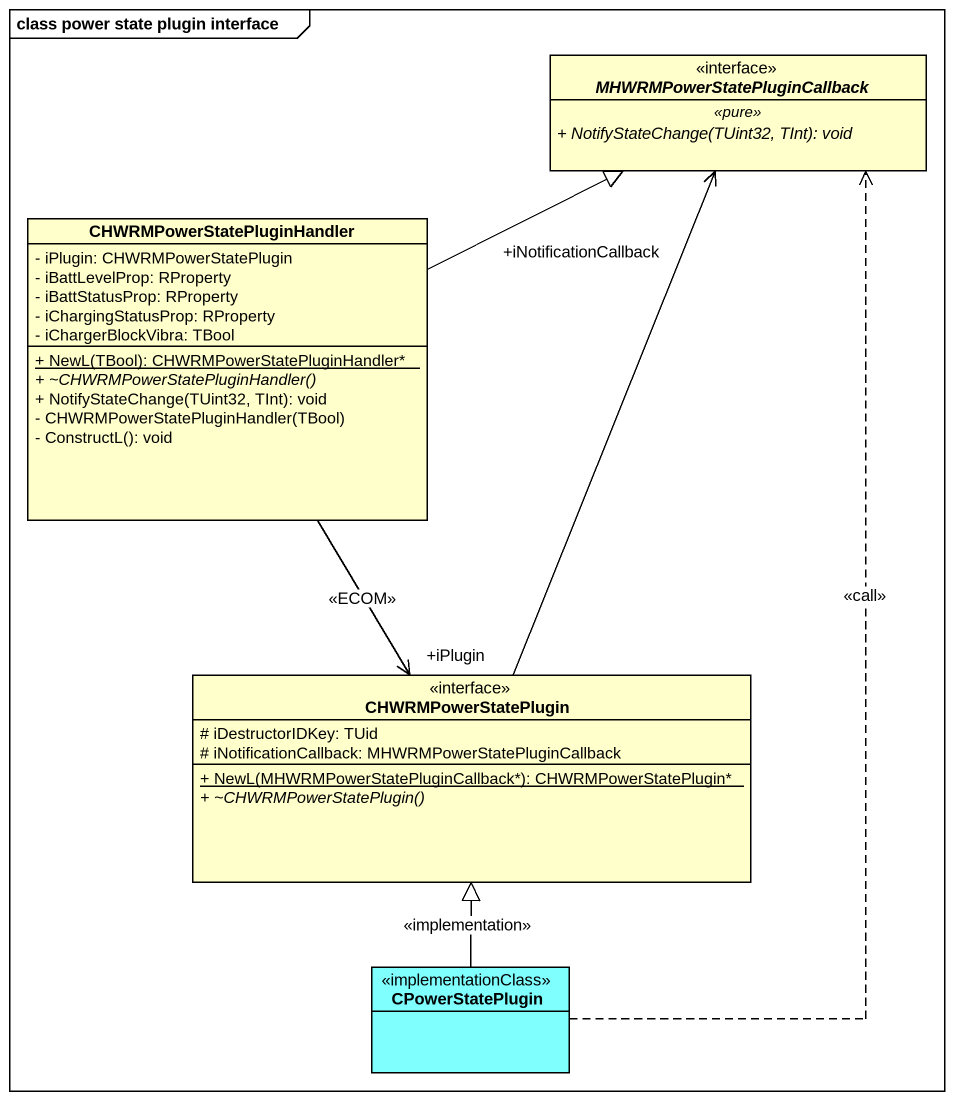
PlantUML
@startuml
mainframe class power state plugin interface
hide circle
hide empty members
skinparam classAttributeIconSize 0
abstract class "MHWRMPowerStatePluginCallback" as MHWRMPowerStatePluginCallbac <<interface>> {
  .. <<pure>> ..
  {abstract} + NotifyStateChange(TUint32, TInt): void
}
class CHWRMPowerStatePluginHandler {
  - iPlugin: CHWRMPowerStatePlugin
  - iBattLevelProp: RProperty
  - iBattStatusProp: RProperty
  - iChargingStatusProp: RProperty
  - iChargerBlockVibra: TBool
  {static} + NewL(TBool): CHWRMPowerStatePluginHandler*
  {abstract} + ~CHWRMPowerStatePluginHandler()
  + NotifyStateChange(TUint32, TInt): void
  - CHWRMPowerStatePluginHandler(TBool)
  - ConstructL(): void
}
class CHWRMPowerStatePlugin <<interface>> {
  # iDestructorIDKey: TUid
  # iNotificationCallback: MHWRMPowerStatePluginCallback
  {static} + NewL(MHWRMPowerStatePluginCallback*): CHWRMPowerStatePlugin*
  {abstract} + ~CHWRMPowerStatePlugin()
}
class CPowerStatePlugin <<implementationClass>> #80FFFF
CHWRMPowerStatePluginHandler -right-|> MHWRMPowerStatePluginCallbac
CHWRMPowerStatePluginHandler --> "+iPlugin" CHWRMPowerStatePlugin : <<ECOM>>
CHWRMPowerStatePlugin -up-> "+iNotificationCallback" MHWRMPowerStatePluginCallbac
CPowerStatePlugin .up.> MHWRMPowerStatePluginCallbac : <<call>>
CPowerStatePlugin -up-|> CHWRMPowerStatePlugin : <<implementation>>
@enduml
